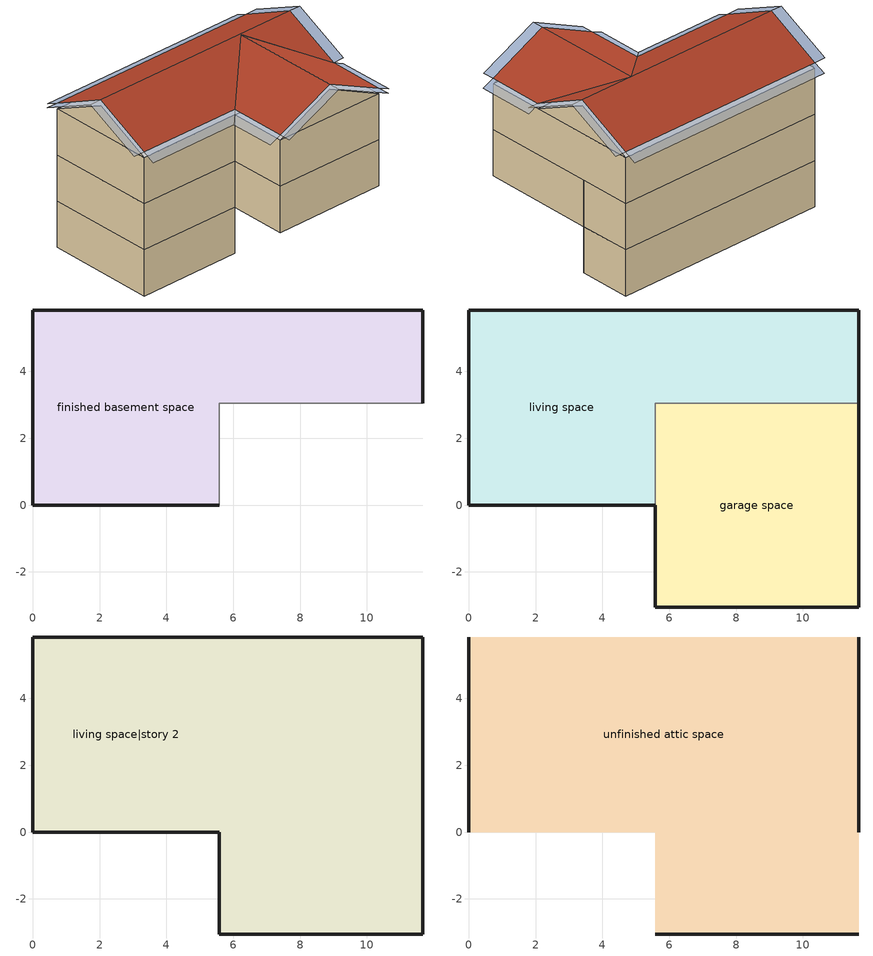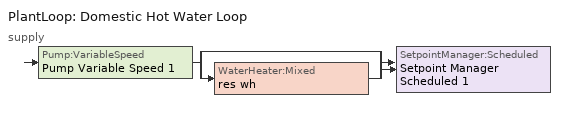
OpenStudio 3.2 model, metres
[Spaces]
finished basement space
 floor foundation: 0,0 0,5.84 11.67,5.84 11.67,3.05 5.58,3.05 5.58,0 z-2.44
 wall foundation: 11.67,3.05 11.67,5.84 0,5.84 0,0 5.58,0 z-2.44:0
 wall adiabatic: 5.58,0 5.58,3.05 11.67,3.05 z-2.44:0
garage space
 floor foundation: 5.58,-3.05 5.58,3.05 11.67,3.05 11.67,-3.05 z0
 wall outside: 5.58,0 5.58,-3.05 11.67,-3.05 11.67,3.05 z0:2.44
 wall to living space: 11.67,3.05 5.58,3.05 5.58,0 z0:2.44
living space
 floor to finished basement space: 0,0 0,5.84 11.67,5.84 11.67,3.05 5.58,3.05 5.58,0 z0
 wall outside: 11.67,3.05 11.67,5.84 0,5.84 0,0 5.58,0 z0:2.44
living space|story 2
 floor to garage space: 11.67,3.05 11.67,-3.05 5.58,-3.05 5.58,3.05 z2.44
 floor to living space: 11.67,5.84 11.67,3.05 5.58,3.05 5.58,0 0,0 0,5.84 z2.44
 wall outside: 0,5.84 0,0 5.58,0 5.58,-3.05 11.67,-3.05 11.67,5.84 0,5.84 z2.44:4.88
unfinished attic space
 floor to living space|story 2: 11.67,5.84 11.67,0 0,0 0,5.84 z4.88; 5.58,-3.05 5.58,0 11.67,0 11.67,-3.05 z4.88
 wall outside: 0,2.92,6.34 0,5.84,4.88 0,0,4.88; 11.67,2.92,6.34 11.67,0,4.88 11.67,5.84,4.88; 5.58,-3.05,4.88 11.67,-3.05,4.88 8.62,-3.05,6.33
 roof outside: 0,2.92,6.64 11.67,2.92,6.64 11.67,5.84,5.18 0,5.84,5.18; 5.58,0,5.17 5.58,-3.05,5.17 8.62,-3.05,6.62 8.62,2.9,6.62; 11.67,0,5.17 8.62,2.9,6.62 8.62,-3.05,6.62 11.67,-3.05,5.17; 0,2.92,6.64 0,0,5.18 5.58,0,5.18 8.62,2.9,6.63 11.67,0,5.18 11.67,2.92,6.64
shading: 12.28,-3.05,4.88 12.28,0,4.88 11.67,0,5.17 11.67,-3.05,5.17; 8.62,-3.66,6.62 11.67,-3.66,5.17 11.67,-3.05,5.17 8.62,-3.05,6.62; 4.97,0,4.88 4.97,-3.05,4.88 5.58,-3.05,5.17 5.58,0,5.17; 5.58,-3.66,5.17 8.62,-3.66,6.62 8.62,-3.05,6.62 5.58,-3.05,5.17; -0.61,2.92,6.64 -0.61,0,5.18 0,0,5.18 0,2.92,6.64; 0,-0.61,4.88 5.58,-0.61,4.88 5.58,0,5.18 0,0,5.18; 12.28,0,5.18 12.28,2.92,6.64 11.67,2.92,6.64 11.67,0,5.18; -0.61,5.84,5.18 -0.61,2.92,6.64 0,2.92,6.64 0,5.84,5.18; 12.28,2.92,6.64 12.28,5.84,5.18 11.67,5.84,5.18 11.67,2.92,6.64; 11.67,6.45,4.88 0,6.45,4.88 0,5.84,5.18 11.67,5.84,5.18
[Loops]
PlantLoop 'Domestic Hot Water Loop'
 supply: Pump:VariableSpeed 'Pump Variable Speed 1' > split
  | bypass
  | WaterHeater:Mixed 'res wh'
  join > SetpointManager:Scheduled 'Setpoint Manager Scheduled 1'
[Site]
Denver Intl Ap_CO_USA: Latitude {deg}=39.83; Longitude {deg}=-104.65; Time Zone {hr}=-7; Elevation {m}=1650
[ClimateZones]
Climate Zone Institution Name 1=Building America; Climate Zone Document Year 1=0; Climate Zone Value 1=Cold
[Site:WaterMainsTemperature]
Calculation Method=Correlation; Annual Average Outdoor Air Temperature {C}=10.8753; Maximum Difference In Monthly Average Outdoor Air Temperatures {deltaC}=23.1524
[Site:GroundTemperature:Deep]
10.8753, 10.8753, 10.8753, 10.8753, 10.8753, 10.8753, 10.8753, 10.8753, 10.8753, 10.8753, 10.8753, 10.8753
[Building]
Building 1: North Axis {deg}=90; Standards Number of Stories=3; Standards Number of Above Ground Stories=2; Standards Building Type=singlefamilydetached; Standards Number of Living Units=1
[ThermalZone] Use Ideal Air Loads=No
living zone; garage zone; unfinished attic zone; finished basement zone
[Sizing:Zone] Zone Cooling Design Supply Air Temperature Input Method=SupplyAirTemperature; Zone Cooling Design Supply Air Temperature {C}=14; Zone Cooling Design Supply Air Temperature Difference {deltaC}=11.11; Zone Heating Design Supply Air Temperature Input Method=SupplyAirTemperature; Zone Heating Design Supply Air Temperature {C}=40; Zone Heating Design Supply Air Temperature Difference {deltaC}=11.11; Zone Cooling Design Supply Air Humidity Ratio {kg-H2O/kg-air}=0.0085; Zone Heating Design Supply Air Humidity Ratio {kg-H2O/kg-air}=0.008; Cooling Design Air Flow Method=DesignDay; Heating Design Air Flow Method=DesignDay; Account for Dedicated Outdoor Air System=No; Dedicated Outdoor Air System Control Strategy=NeutralSupplyAir; Dedicated Outdoor Air Low Setpoint Temperature for Design {C}=autosize; Dedicated Outdoor Air High Setpoint Temperature for Design {C}=autosize
living zone; garage zone; unfinished attic zone; finished basement zone
[Space]
Name | Space Type | Thermal Zone | Building Unit
garage space | Space Type 1 | garage zone
living space; living space|story 2 | Space Type 2 | living zone | unit 1
unfinished attic space | Space Type 3 | unfinished attic zone
finished basement space | Space Type 4 | finished basement zone | unit 1
[SpaceType]
Name | Standards Space Type
Space Type 1 | garage
Space Type 2 | living
Space Type 3 | unfinished attic
Space Type 4 | finished basement
[BuildingUnit]
unit 1: Building Unit Type=Residential
[External:File]
8760.csv: File=8760.csv
[People:Definition] Number of People Calculation Method=People; Fraction Radiant=0.319734; Sensible Heat Fraction=0.573; Carbon Dioxide Generation Rate {m3/s-W}=0; Enable ASHRAE 55 Comfort Warnings=No; Mean Radiant Temperature Calculation Type=ZoneAveraged
Name | Number of People {people}
res occupants|living space; res occupants|finished basement space | 0.704
res occupants|living space|story 2 | 1.232
[People] Number of People Schedule=occupants; Activity Level Schedule=res occupants activity schedule; Multiplier=1
Name | People Definition | Space or SpaceType
res occupants|living space | res occupants|living space | living space
res occupants|living space|story 2 | res occupants|living space|story 2 | living space|story 2
res occupants|finished basement space | res occupants|finished basement space | finished basement space
[PlantLoop]
Domestic Hot Water Loop: Glycol Concentration=0; Maximum Loop Flow Rate {m3/s}=0.01; Plant Loop Volume {m3}=0.003; Load Distribution Scheme=Optimal
[Sizing:Plant]
Domestic Hot Water Loop: Loop Type=Heating; Design Loop Exit Temperature {C}=52.6667; Loop Design Temperature Difference {deltaC}=5.55556; Sizing Option=NonCoincident; Zone Timesteps in Averaging Window=1; Coincident Sizing Factor Mode=None
[Pump:VariableSpeed]
Pump Variable Speed 1: Rated Flow Rate {m3/s}=0.01; Rated Pump Head {Pa}=1; Rated Power Consumption {W}=0; Motor Efficiency=1; Fraction of Motor Inefficiencies to Fluid Stream=0; Coefficient 1 of the Part Load Performance Curve=0; Coefficient 2 of the Part Load Performance Curve=1; Coefficient 3 of the Part Load Performance Curve=0; Coefficient 4 of the Part Load Performance Curve=0; Pump Control Type=Intermittent; Skin Loss Radiative Fraction=0.5; Design Power Sizing Method=PowerPerFlowPerPressure; Design Electric Power per Unit Flow Rate {W/(m3/s)}=348701.1; Design Shaft Power per Unit Flow Rate per Unit Head {W-s/m3-Pa}=1.28205; Design Minimum Flow Rate Fraction=0
[SetpointManager:Scheduled]
Setpoint Manager Scheduled 1: Control Variable=Temperature; Schedule=dhw temp
[WaterHeater:Mixed]
res wh: Tank Volume {m3}=0.143846; Setpoint Temperature Schedule=WH Setpoint Temp; Deadband Temperature Difference {deltaC}=2; Maximum Temperature Limit {C}=99; Heater Control Type=Cycle; Heater Maximum Capacity {W}=11722.8; Heater Minimum Capacity {W}=0; Heater Fuel Type=NaturalGas; Heater Thermal Efficiency=0.773298; Off Cycle Parasitic Fuel Consumption Rate {W}=0; Off Cycle Parasitic Fuel Type=Electricity; Off Cycle Parasitic Heat Fraction to Tank=0; On Cycle Parasitic Fuel Consumption Rate {W}=0; On Cycle Parasitic Fuel Type=Electricity; On Cycle Parasitic Heat Fraction to Tank=0; Ambient Temperature Indicator=ThermalZone; Ambient Temperature Thermal Zone=finished basement zone; Off Cycle Loss Coefficient to Ambient Temperature {W/K}=4.15693; Off Cycle Loss Fraction to Thermal Zone=0.64; On Cycle Loss Coefficient to Ambient Temperature {W/K}=4.15693; On Cycle Loss Fraction to Thermal Zone=1; Use Side Effectiveness=1; Source Side Effectiveness=1; Use Side Design Flow Rate {m3/s}=autosize; Source Side Design Flow Rate {m3/s}=autosize; Indirect Water Heating Recovery Time {hr}=1.5; Source Side Flow Control Mode=IndirectHeatPrimarySetpoint
[WaterHeater:Sizing]
res wh: Design Mode=PeakDraw; Time Storage Can Meet Peak Draw {hr}=0.538503; Time for Tank Recovery {hr}=0; Nominal Tank Volume for Autosizing Plant Connections {m3}=1
[Schedule:File]
occupants: External File=8760.csv; Column Number=1; Rows to Skip at Top=1; Number of Hours of Data=8760; Minutes per Item=60
[Schedule:Constant]
Name | Value
res occupants activity schedule | 112.539
dhw temp; WH Setpoint Temp | 52.6667
